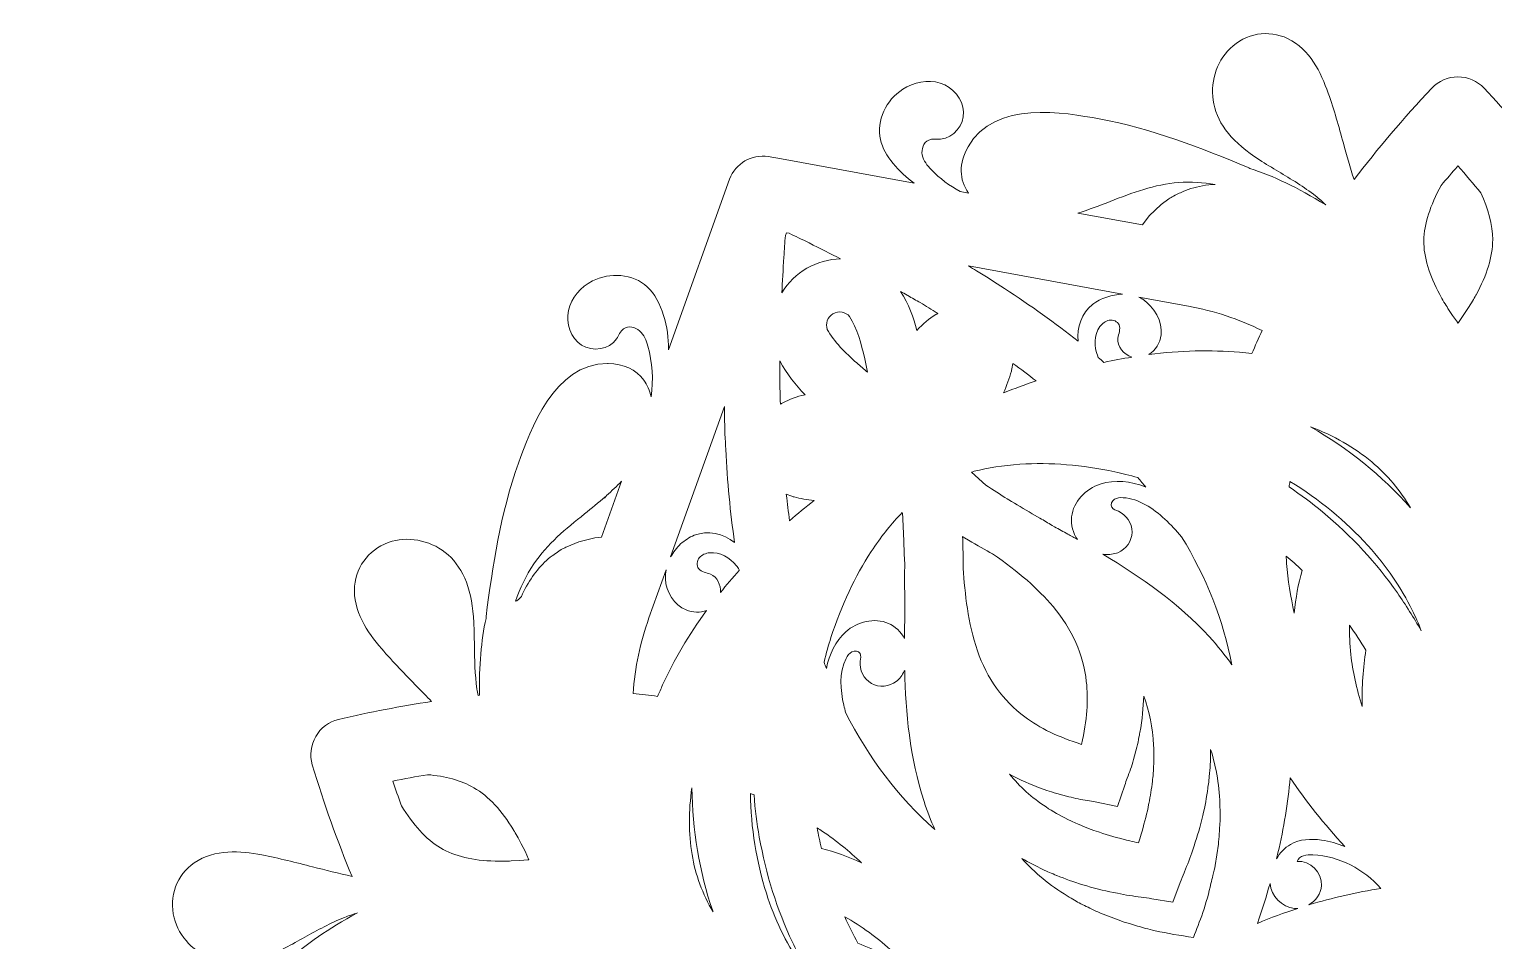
# Model space of a CAD drawing. Header units: millimetres. Extents: x -197 to 1097, y -667 to 136.
# Drawn here: x 610.6 to 808.8, y 12.4 to 135.7 of the extents above; entities that cross this region are included whole.
import ezdxf

# ---------------------------------------------------------------- set-up
doc = ezdxf.new("R2010")
doc.units = ezdxf.units.MM
doc.header["$MEASUREMENT"] = 0
doc.layers.add('Layer 4', color=7, linetype='Continuous')

msp = doc.modelspace()

# ---------------------------------------------------------------- linework, layer by layer
at = {"layer": 'Layer 4', "lineweight": 0}
for points, knots in [([(995.85, -46.25), (995.85, -46.25), (980.12, -27.73), (980.12, -27.73), (982.43, -29.11), (986.17, -30.16), (988.72, -29.37), (991.25, -28.59), (993, -26), (993.12, -23.36), (993.21, -21.59), (992.6, -19.74), (991.29, -18.55), (989.98, -17.35), (987.93, -16.94), (986.35, -17.75), (984.78, -18.57), (983.94, -20.68), (984.72, -22.27), (984.96, -22.76), (985.34, -23.21), (985.4, -23.75), (985.49, -24.54), (984.85, -25.27), (984.09, -25.51), (983.34, -25.76), (982.52, -25.63), (981.75, -25.44), (980.04, -25.02), (978.42, -24.29), (976.93, -23.35), (978.96, -23.37), (980.74, -22.3), (981.96, -20.24), (985.67, -13.98), (979.37, -6.57), (976.35, -3.01), (971.65, 2.53), (965.98, 7.02), (960.58, 11.16), (960.51, 11.21), (960.43, 11.26), (960.35, 11.3), (958.66, 12.84), (951.97, 17.33), (952, 17.4), (952.24, 17.31), (952.46, 17.23), (952.67, 17.15), (954.53, 16.4), (956.32, 15.41), (958.04, 14.45), (958.91, 13.97), (959.8, 13.47), (960.69, 13.01), (964.46, 11.06), (967.62, 10.55), (970.35, 11.44), (972.97, 12.3), (975.08, 14.51), (975.73, 17.09), (976.47, 19.97), (975.39, 22.89), (973, 24.52), (970.2, 26.43), (966.8, 26.13), (963.85, 25.58), (961.53, 25.15), (959.22, 24.55), (956.98, 23.98), (956.17, 23.77), (955.35, 23.56), (954.52, 23.36), (956.13, 27.41), (957.63, 31.71), (958.97, 36.15), (959.35, 37.42), (959.18, 38.81), (958.51, 39.97), (957.84, 41.14), (956.71, 41.98), (955.43, 42.28), (950.12, 43.53), (944.88, 44.49), (939.83, 45.15), (940.86, 46.26), (941.93, 47.36), (942.98, 48.43), (944.59, 50.07), (946.26, 51.78), (947.79, 53.57), (949.74, 55.85), (951.71, 58.65), (951.45, 62.03), (951.23, 64.92), (949.24, 67.3), (946.38, 68.11), (943.82, 68.83), (940.85, 68.11), (938.8, 66.27), (936.66, 64.35), (935.52, 61.36), (935.33, 57.12), (935.28, 56.12), (935.26, 55.1), (935.25, 54.11), (935.22, 52.13), (935.18, 50.09), (934.9, 48.11), (934.81, 47.5), (934.69, 46.9), (934.53, 46.28), (934.62, 49.42), (934.56, 53.61), (933.68, 57.68), (933.68, 57.77), (933.67, 57.86), (933.66, 57.95), (932.79, 64.69), (931.73, 71.85), (929.28, 78.69), (927.72, 83.07), (924.47, 92.16), (917.26, 92.16), (917.22, 92.16), (917.19, 92.16), (917.16, 92.16), (914.69, 92.13), (912.85, 91.08), (911.87, 89.21), (911.87, 89.21), (911.39, 90.54), (911.39, 90.54), (911.36, 92.17), (911.55, 93.8), (912.01, 95.36), (912.22, 96.12), (912.52, 96.9), (913.11, 97.43), (913.7, 97.95), (914.66, 98.15), (915.29, 97.68), (915.73, 97.36), (915.93, 96.8), (916.24, 96.35), (917.22, 94.87), (919.47, 94.55), (920.97, 95.51), (922.46, 96.46), (923.12, 98.45), (922.74, 100.18), (922.37, 101.91), (921.07, 103.36), (919.49, 104.17), (917.14, 105.38), (914.03, 105.16), (912.09, 103.37), (910.45, 101.85), (909.51, 98.97), (909.27, 96.49), (909.27, 96.49), (903.13, 113.69), (903.13, 113.69), (903.13, 113.69), (902.51, 115.43), (902.51, 115.43), (901.68, 117.54), (899.51, 118.78), (897.22, 118.44), (897.22, 118.44), (873.25, 114.07), (873.25, 114.07), (875.61, 115.36), (878.45, 118.11), (879.05, 120.74), (879.63, 123.32), (878.27, 126.12), (876.04, 127.55), (874.55, 128.51), (872.65, 128.91), (870.96, 128.38), (869.27, 127.84), (867.88, 126.27), (867.8, 124.5), (867.72, 122.73), (869.12, 120.94), (870.89, 120.82), (871.44, 120.79), (872.02, 120.89), (872.52, 120.67), (873.25, 120.36), (873.55, 119.43), (873.39, 118.66), (873.23, 117.88), (872.7, 117.24), (872.15, 116.67), (870.71, 115.17), (868.98, 114), (867.09, 113.12), (867.55, 113.7), (867.9, 114.34), (868.1, 115.01), (868.54, 116.49), (868.3, 118.07), (867.38, 119.69), (863.81, 126.04), (854.25, 124.3), (849.65, 123.46), (842.51, 122.15), (835.78, 119.49), (829.5, 116.88), (829.42, 116.84), (829.34, 116.8), (829.27, 116.76), (826.4, 115.84), (823.47, 114.47), (820.09, 112.48), (820.04, 112.55), (819.99, 112.62), (819.94, 112.69), (820.09, 112.81), (820.22, 112.92), (820.36, 113.03), (821.93, 114.27), (823.69, 115.32), (825.38, 116.33), (826.23, 116.84), (827.1, 117.36), (827.95, 117.91), (831.52, 120.2), (833.55, 122.67), (834.14, 125.49), (834.7, 128.18), (833.84, 131.12), (831.94, 132.97), (829.81, 135.05), (826.75, 135.58), (824.14, 134.32), (821.08, 132.86), (819.64, 129.76), (818.64, 126.92), (817.86, 124.7), (817.21, 122.4), (816.59, 120.18), (816.39, 119.44), (816.18, 118.68), (815.96, 117.92), (813.36, 121.19), (810.5, 124.47), (807.46, 127.71), (806.56, 128.67), (805.27, 129.23), (803.92, 129.23), (802.58, 129.23), (801.29, 128.67), (800.39, 127.71), (796.54, 123.61), (793.01, 119.45), (789.87, 115.33), (789.34, 116.97), (788.88, 118.64), (788.42, 120.27), (787.8, 122.49), (787.16, 124.79), (786.38, 127.01), (785.37, 129.85), (783.94, 132.95), (780.88, 134.41), (778.27, 135.67), (775.21, 135.14), (773.08, 133.06), (771.18, 131.21), (770.31, 128.27), (770.88, 125.57), (771.47, 122.76), (773.49, 120.28), (777.07, 118), (777.92, 117.45), (778.79, 116.93), (779.64, 116.42), (781.33, 115.4), (783.09, 114.35), (784.66, 113.12), (785.13, 112.75), (785.59, 112.34), (786.05, 111.9), (782.17, 114.28), (778.94, 115.83), (775.75, 116.85), (775.68, 116.89), (775.6, 116.93), (775.52, 116.97), (769.24, 119.58), (762.51, 122.24), (755.37, 123.55), (750.77, 124.39), (741.21, 126.13), (737.64, 119.78), (736.36, 117.52), (736.4, 115.32), (737.69, 113.5), (737.69, 113.5), (736.57, 113.71), (736.57, 113.71), (735.13, 114.5), (733.81, 115.48), (732.66, 116.67), (732.11, 117.24), (731.59, 117.88), (731.43, 118.66), (731.27, 119.43), (731.57, 120.36), (732.3, 120.67), (732.8, 120.89), (733.38, 120.79), (733.92, 120.82), (735.69, 120.94), (737.1, 122.73), (737.02, 124.5), (736.94, 126.27), (735.55, 127.84), (733.86, 128.38), (732.17, 128.91), (730.27, 128.51), (728.78, 127.55), (726.55, 126.12), (725.19, 123.32), (725.77, 120.74), (726.27, 118.55), (728.31, 116.29), (730.34, 114.84), (730.34, 114.84), (712.39, 118.12), (712.39, 118.12), (712.39, 118.12), (710.58, 118.45), (710.58, 118.45), (708.33, 118.79), (706.17, 117.53), (705.33, 115.38), (705.33, 115.38), (697.08, 92.29), (697.08, 92.29), (697.08, 92.35), (697.09, 92.4), (697.09, 92.45), (697.15, 95.15), (696.19, 98.98), (694.21, 100.81), (692.27, 102.61), (689.15, 102.83), (686.8, 101.62), (685.23, 100.8), (683.93, 99.36), (683.55, 97.62), (683.17, 95.89), (683.84, 93.91), (685.33, 92.95), (686.82, 91.99), (689.07, 92.32), (690.06, 93.79), (690.36, 94.25), (690.56, 94.8), (691, 95.13), (691.64, 95.6), (692.59, 95.4), (693.18, 94.87), (693.77, 94.34), (694.07, 93.57), (694.29, 92.81), (694.93, 90.59), (695.04, 88.25), (694.75, 85.95), (694.55, 86.79), (694.22, 87.55), (693.76, 88.19), (692.71, 89.64), (691.03, 90.42), (688.9, 90.44), (688.87, 90.44), (688.84, 90.44), (688.81, 90.44), (681.59, 90.44), (678.34, 81.35), (676.78, 76.97), (674.34, 70.13), (673.28, 62.97), (672.4, 56.22), (672.39, 56.13), (672.39, 56.05), (672.39, 55.96), (671.73, 52.93), (671.45, 49.61), (671.51, 45.56), (671.51, 45.56), (671.31, 45.54), (671.31, 45.54), (671.25, 45.84), (671.2, 46.12), (671.16, 46.39), (670.88, 48.36), (670.85, 50.41), (670.82, 52.39), (670.8, 53.37), (670.78, 54.39), (670.74, 55.4), (670.54, 59.64), (669.41, 62.63), (667.27, 64.55), (665.22, 66.38), (662.24, 67.11), (659.68, 66.39), (656.82, 65.58), (654.83, 63.19), (654.61, 60.31), (654.35, 56.92), (656.32, 54.13), (658.27, 51.84), (659.81, 50.05), (661.47, 48.35), (663.08, 46.71), (663.72, 46.06), (664.37, 45.39), (665.02, 44.72), (660.89, 44.09), (656.65, 43.28), (652.42, 42.28), (651.13, 41.98), (650.01, 41.14), (649.34, 39.98), (648.67, 38.81), (648.5, 37.42), (648.88, 36.15), (650.48, 30.85), (652.29, 25.78), (654.26, 21.06), (652.47, 21.44), (650.67, 21.9), (648.92, 22.35), (646.69, 22.92), (644.38, 23.51), (642.06, 23.95), (639.11, 24.5), (635.71, 24.8), (632.91, 22.89), (630.52, 21.25), (629.44, 18.33), (630.18, 15.45), (630.83, 12.88), (632.94, 10.66), (635.56, 9.81), (638.29, 8.91), (641.45, 9.43), (645.22, 11.37), (646.11, 11.84), (647, 12.33), (647.86, 12.81), (649.59, 13.77), (651.38, 14.77), (653.24, 15.51), (653.8, 15.74), (654.38, 15.93), (654.99, 16.1), (650.99, 13.93), (648.03, 11.91), (645.56, 9.66), (645.48, 9.62), (645.41, 9.57), (645.34, 9.52), (639.93, 5.39), (634.26, 0.89), (629.56, -4.64), (626.54, -8.2), (620.24, -15.61), (623.96, -21.88), (624.92, -23.51), (626.19, -24.51), (627.72, -24.86), (628.49, -25.03), (629.32, -25.03), (630.18, -24.85), (630.18, -24.85), (629.19, -26.01), (629.19, -26.01), (627.75, -26.9), (626.19, -27.59), (624.54, -28), (623.78, -28.19), (622.95, -28.31), (622.2, -28.07), (621.45, -27.82), (620.8, -27.09), (620.89, -26.31), (620.95, -25.76), (621.33, -25.32), (621.57, -24.83), (622.36, -23.23), (621.52, -21.12), (619.94, -20.31), (618.36, -19.49), (616.31, -19.91), (615, -21.1), (613.69, -22.3), (613.09, -24.15), (613.17, -25.92), (613.3, -28.56), (615.04, -31.15), (617.57, -31.93), (619.74, -32.6), (622.78, -31.93), (625.06, -30.87), (625.06, -30.87), (613.19, -44.85), (613.19, -44.85), (613.19, -44.85), (612, -46.25), (612, -46.25), (610.58, -48.03), (610.59, -50.53), (612.03, -52.33), (612.03, -52.33), (627.91, -71.03), (627.91, -71.03), (627.85, -70.99), (627.79, -70.95), (627.72, -70.91), (625.42, -69.51), (621.62, -68.43), (619.05, -69.23), (616.52, -70.01), (614.77, -72.6), (614.65, -75.24), (614.56, -77.01), (615.17, -78.86), (616.48, -80.05), (617.79, -81.25), (619.84, -81.66), (621.41, -80.85), (622.99, -80.03), (623.83, -77.92), (623.05, -76.33), (622.81, -75.84), (622.43, -75.39), (622.37, -74.85), (622.28, -74.06), (622.92, -73.33), (623.68, -73.09), (624.43, -72.84), (625.25, -72.97), (626.02, -73.16), (628.13, -73.68), (630.1, -74.67), (631.86, -75.95), (631.26, -75.76), (630.65, -75.65), (630.04, -75.65), (628.59, -75.62), (626.54, -76.15), (625, -78.75), (621.29, -85.02), (627.58, -92.43), (630.61, -95.99), (635.31, -101.53), (640.98, -106.02), (646.38, -110.15), (646.45, -110.21), (646.52, -110.25), (646.6, -110.3), (648.98, -112.45), (651.86, -114.44), (655.6, -116.5), (655.59, -116.53), (655.57, -116.56), (655.56, -116.59), (655.12, -116.46), (654.69, -116.31), (654.28, -116.14), (652.43, -115.4), (650.64, -114.41), (648.91, -113.45), (648.05, -112.97), (647.16, -112.47), (646.26, -112.01), (642.5, -110.06), (639.34, -109.55), (636.61, -110.44), (633.99, -111.3), (631.88, -113.51), (631.22, -116.09), (630.49, -118.97), (631.56, -121.88), (633.95, -123.52), (636.75, -125.43), (640.15, -125.13), (643.11, -124.58), (645.43, -124.15), (647.74, -123.55), (649.97, -122.98), (651.04, -122.71), (652.13, -122.42), (653.22, -122.16), (651.65, -126.14), (650.2, -130.35), (648.88, -134.7), (648.5, -135.97), (648.67, -137.36), (649.34, -138.52), (650.01, -139.69), (651.13, -140.53), (652.42, -140.83), (657.58, -142.04), (662.67, -142.98), (667.59, -143.64), (666.42, -144.93), (665.18, -146.2), (663.98, -147.43), (662.37, -149.07), (660.7, -150.77), (659.17, -152.56), (657.21, -154.85), (655.25, -157.64), (655.51, -161.03), (655.73, -163.91), (657.72, -166.3), (660.58, -167.11), (663.13, -167.83), (666.11, -167.1), (668.16, -165.27), (670.3, -163.35), (671.43, -160.36), (671.63, -156.12), (671.68, -155.11), (671.69, -154.09), (671.71, -153.11), (671.74, -151.13), (671.77, -149.08), (672.06, -147.11), (672.14, -146.51), (672.26, -145.91), (672.42, -145.29), (672.3, -149.84), (672.57, -153.41), (673.28, -156.68), (673.28, -156.77), (673.28, -156.86), (673.29, -156.94), (674.17, -163.69), (675.23, -170.85), (677.67, -177.69), (679.24, -182.07), (682.48, -191.16), (689.7, -191.16), (689.73, -191.16), (689.76, -191.16), (689.8, -191.16), (691.81, -191.14), (693.43, -190.43), (694.48, -189.13), (695.01, -188.47), (695.4, -187.67), (695.62, -186.77), (695.62, -186.77), (696.37, -188.84), (696.37, -188.84), (696.42, -190.57), (696.24, -192.3), (695.76, -193.96), (695.55, -194.72), (695.25, -195.5), (694.66, -196.03), (694.07, -196.55), (693.11, -196.75), (692.48, -196.28), (692.04, -195.96), (691.84, -195.4), (691.53, -194.95), (690.55, -193.47), (688.3, -193.15), (686.8, -194.11), (685.31, -195.06), (684.65, -197.04), (685.02, -198.78), (685.4, -200.51), (686.7, -201.96), (688.28, -202.77), (690.63, -203.98), (693.74, -203.76), (695.68, -201.97), (697.37, -200.41), (698.31, -197.4), (698.52, -194.87), (698.52, -194.87), (704.72, -212.24), (704.72, -212.24), (704.72, -212.24), (705.34, -213.98), (705.34, -213.98), (706.18, -216.1), (708.34, -217.34), (710.63, -216.99), (710.63, -216.99), (734.63, -212.61), (734.63, -212.61), (734.59, -212.63), (734.56, -212.65), (734.52, -212.66), (732.16, -213.96), (729.32, -216.71), (728.72, -219.34), (728.14, -221.92), (729.5, -224.72), (731.73, -226.15), (733.22, -227.11), (735.12, -227.51), (736.81, -226.97), (738.5, -226.44), (739.89, -224.87), (739.97, -223.1), (740.05, -221.33), (738.65, -219.54), (736.88, -219.42), (736.33, -219.39), (735.75, -219.49), (735.25, -219.27), (734.52, -218.96), (734.22, -218.03), (734.38, -217.26), (734.54, -216.48), (735.07, -215.84), (735.61, -215.27), (736.84, -213.99), (738.28, -212.95), (739.85, -212.13), (739.46, -212.63), (739.15, -213.17), (738.95, -213.74), (738.39, -215.3), (738.6, -216.96), (739.58, -218.69), (743.15, -225.04), (752.71, -223.29), (757.31, -222.46), (764.45, -221.15), (771.18, -218.49), (777.46, -215.88), (777.54, -215.84), (777.62, -215.8), (777.69, -215.76), (780.79, -214.76), (783.99, -213.23), (787.71, -210.97), (787.73, -210.99), (787.74, -211.01), (787.75, -211.03), (787.37, -211.39), (786.99, -211.72), (786.6, -212.03), (785.03, -213.26), (783.27, -214.31), (781.57, -215.33), (780.73, -215.84), (779.85, -216.36), (779, -216.9), (775.43, -219.19), (773.41, -221.67), (772.82, -224.48), (772.25, -227.18), (773.11, -230.12), (775.02, -231.97), (777.15, -234.04), (780.21, -234.57), (782.82, -233.32), (785.87, -231.85), (787.31, -228.76), (788.31, -225.92), (789.1, -223.7), (789.74, -221.4), (790.36, -219.18), (790.67, -218.06), (791, -216.91), (791.33, -215.77), (794.09, -219.27), (797.13, -222.79), (800.38, -226.26), (801.29, -227.22), (802.58, -227.77), (803.92, -227.77), (805.27, -227.77), (806.56, -227.22), (807.46, -226.26), (811.01, -222.48), (814.29, -218.64), (817.25, -214.83), (817.71, -216.31), (818.13, -217.81), (818.53, -219.27), (819.15, -221.49), (819.8, -223.79), (820.58, -226.01), (821.58, -228.84), (823.02, -231.94), (826.08, -233.41), (827.02, -233.86), (828.02, -234.08), (829.01, -234.08), (830.77, -234.08), (832.52, -233.39), (833.88, -232.06), (835.78, -230.21), (836.64, -227.27), (836.08, -224.57), (835.49, -221.76), (833.46, -219.28), (829.89, -216.99), (829.04, -216.45), (828.17, -215.93), (827.32, -215.42), (825.62, -214.4), (823.87, -213.35), (822.3, -212.12), (821.81, -211.74), (821.35, -211.33), (820.89, -210.88), (823.57, -212.53), (827.24, -214.57), (831.2, -215.84), (831.28, -215.89), (831.36, -215.93), (831.44, -215.96), (837.72, -218.58), (844.44, -221.24), (851.59, -222.54), (856.18, -223.38), (865.75, -225.13), (869.32, -218.78), (870.27, -217.09), (870.49, -215.46), (869.98, -213.93), (869.73, -213.16), (869.28, -212.43), (868.67, -211.78), (868.67, -211.78), (871.01, -212.21), (871.01, -212.21), (872.52, -213.02), (873.91, -214.03), (875.11, -215.27), (875.65, -215.84), (876.18, -216.48), (876.34, -217.26), (876.5, -218.03), (876.2, -218.96), (875.47, -219.27), (874.97, -219.49), (874.39, -219.39), (873.85, -219.42), (872.07, -219.54), (870.67, -221.33), (870.75, -223.1), (870.83, -224.87), (872.22, -226.44), (873.91, -226.97), (875.6, -227.51), (877.5, -227.11), (878.99, -226.15), (881.22, -224.72), (882.58, -221.92), (882, -219.34), (881.49, -217.11), (879.37, -214.8), (877.3, -213.35), (877.3, -213.35), (895.46, -216.67), (895.46, -216.67), (895.46, -216.67), (897.27, -217), (897.27, -217), (899.52, -217.33), (901.68, -216.08), (902.52, -213.93), (902.52, -213.93), (910.68, -191.08), (910.68, -191.08), (910.63, -193.78), (911.59, -197.59), (913.56, -199.41), (915.5, -201.21), (918.61, -201.43), (920.97, -200.22), (922.54, -199.4), (923.84, -197.96), (924.22, -196.22), (924.6, -194.49), (923.93, -192.51), (922.44, -191.55), (920.95, -190.59), (918.7, -190.92), (917.71, -192.39), (917.41, -192.85), (917.21, -193.4), (916.77, -193.73), (916.13, -194.2), (915.18, -194), (914.59, -193.47), (914, -192.94), (913.7, -192.17), (913.48, -191.41), (913.04, -189.87), (912.85, -188.28), (912.87, -186.68), (913.87, -188.42), (915.66, -189.41), (918.05, -189.44), (918.08, -189.44), (918.12, -189.44), (918.15, -189.44), (925.36, -189.44), (928.61, -180.34), (930.18, -175.96), (932.62, -169.12), (933.68, -161.97), (934.55, -155.22), (934.57, -155.13), (934.57, -155.05), (934.57, -154.96), (935.24, -151.85), (935.52, -148.41), (935.44, -144.2), (935.48, -144.19), (935.53, -144.19), (935.57, -144.18), (935.66, -144.6), (935.74, -144.99), (935.79, -145.38), (936.08, -147.36), (936.11, -149.4), (936.14, -151.38), (936.16, -152.37), (936.17, -153.39), (936.22, -154.4), (936.42, -158.63), (937.55, -161.63), (939.69, -163.54), (941.74, -165.38), (944.72, -166.1), (947.27, -165.38), (950.13, -164.58), (952.12, -162.19), (952.34, -159.3), (952.6, -155.92), (950.64, -153.13), (948.68, -150.84), (947.15, -149.05), (945.48, -147.35), (943.87, -145.7), (943.15, -144.96), (942.41, -144.21), (941.68, -143.44), (946.14, -142.8), (950.76, -141.93), (955.43, -140.83), (956.72, -140.53), (957.84, -139.69), (958.51, -138.52), (959.18, -137.36), (959.35, -135.97), (958.97, -134.7), (957.45, -129.67), (955.74, -124.84), (953.88, -120.32), (955.28, -120.64), (956.67, -121), (958.03, -121.35), (960.27, -121.92), (962.57, -122.51), (964.89, -122.94), (967.85, -123.49), (971.25, -123.8), (974.05, -121.88), (976.44, -120.25), (977.51, -117.33), (976.78, -114.45), (976.13, -111.88), (974.01, -109.66), (971.39, -108.8), (968.67, -107.91), (965.51, -108.42), (961.74, -110.37), (960.84, -110.84), (959.95, -111.33), (959.09, -111.81), (957.36, -112.77), (955.57, -113.77), (953.72, -114.51), (953.16, -114.73), (952.57, -114.93), (951.95, -115.1), (955.92, -112.95), (958.95, -110.89), (961.4, -108.66), (961.48, -108.62), (961.55, -108.57), (961.62, -108.52), (967.02, -104.39), (972.69, -99.89), (977.39, -94.36), (980.42, -90.8), (986.71, -83.39), (983, -77.12), (981.66, -74.86), (979.66, -73.8), (977.37, -74.05), (977.37, -74.05), (978.66, -72.54), (978.66, -72.54), (980.08, -71.67), (981.61, -71), (983.23, -70.6), (983.99, -70.41), (984.82, -70.29), (985.57, -70.53), (986.32, -70.78), (986.97, -71.51), (986.88, -72.29), (986.82, -72.84), (986.44, -73.28), (986.2, -73.77), (985.41, -75.37), (986.25, -77.48), (987.83, -78.29), (989.41, -79.11), (991.46, -78.69), (992.77, -77.5), (994.08, -76.3), (994.68, -74.45), (994.6, -72.68), (994.47, -70.04), (992.72, -67.45), (990.2, -66.67), (988.05, -66.01), (985.04, -66.65), (982.77, -67.7), (982.77, -67.7), (994.66, -53.7), (994.66, -53.7), (994.66, -53.7), (995.85, -52.3), (995.85, -52.3), (997.27, -50.52), (997.27, -48.03), (995.85, -46.25)], [0, 0, 0, 0, 1, 1, 1, 2, 2, 2, 3, 3, 3, 4, 4, 4, 5, 5, 5, 6, 6, 6, 7, 7, 7, 8, 8, 8, 9, 9, 9, 10, 10, 10, 11, 11, 11, 12, 12, 12, 13, 13, 13, 14, 14, 14, 15, 15, 15, 16, 16, 16, 17, 17, 17, 18, 18, 18, 19, 19, 19, 20, 20, 20, 21, 21, 21, 22, 22, 22, 23, 23, 23, 24, 24, 24, 25, 25, 25, 26, 26, 26, 27, 27, 27, 28, 28, 28, 29, 29, 29, 30, 30, 30, 31, 31, 31, 32, 32, 32, 33, 33, 33, 34, 34, 34, 35, 35, 35, 36, 36, 36, 37, 37, 37, 38, 38, 38, 39, 39, 39, 40, 40, 40, 41, 41, 41, 42, 42, 42, 43, 43, 43, 44, 44, 44, 45, 45, 45, 46, 46, 46, 47, 47, 47, 48, 48, 48, 49, 49, 49, 50, 50, 50, 51, 51, 51, 52, 52, 52, 53, 53, 53, 54, 54, 54, 55, 55, 55, 56, 56, 56, 57, 57, 57, 58, 58, 58, 59, 59, 59, 60, 60, 60, 61, 61, 61, 62, 62, 62, 63, 63, 63, 64, 64, 64, 65, 65, 65, 66, 66, 66, 67, 67, 67, 68, 68, 68, 69, 69, 69, 70, 70, 70, 71, 71, 71, 72, 72, 72, 73, 73, 73, 74, 74, 74, 75, 75, 75, 76, 76, 76, 77, 77, 77, 78, 78, 78, 79, 79, 79, 80, 80, 80, 81, 81, 81, 82, 82, 82, 83, 83, 83, 84, 84, 84, 85, 85, 85, 86, 86, 86, 87, 87, 87, 88, 88, 88, 89, 89, 89, 90, 90, 90, 91, 91, 91, 92, 92, 92, 93, 93, 93, 94, 94, 94, 95, 95, 95, 96, 96, 96, 97, 97, 97, 98, 98, 98, 99, 99, 99, 100, 100, 100, 101, 101, 101, 102, 102, 102, 103, 103, 103, 104, 104, 104, 105, 105, 105, 106, 106, 106, 107, 107, 107, 108, 108, 108, 109, 109, 109, 110, 110, 110, 111, 111, 111, 112, 112, 112, 113, 113, 113, 114, 114, 114, 115, 115, 115, 116, 116, 116, 117, 117, 117, 118, 118, 118, 119, 119, 119, 120, 120, 120, 121, 121, 121, 122, 122, 122, 123, 123, 123, 124, 124, 124, 125, 125, 125, 126, 126, 126, 127, 127, 127, 128, 128, 128, 129, 129, 129, 130, 130, 130, 131, 131, 131, 132, 132, 132, 133, 133, 133, 134, 134, 134, 135, 135, 135, 136, 136, 136, 137, 137, 137, 138, 138, 138, 139, 139, 139, 140, 140, 140, 141, 141, 141, 142, 142, 142, 143, 143, 143, 144, 144, 144, 145, 145, 145, 146, 146, 146, 147, 147, 147, 148, 148, 148, 149, 149, 149, 150, 150, 150, 151, 151, 151, 152, 152, 152, 153, 153, 153, 154, 154, 154, 155, 155, 155, 156, 156, 156, 157, 157, 157, 158, 158, 158, 159, 159, 159, 160, 160, 160, 161, 161, 161, 162, 162, 162, 163, 163, 163, 164, 164, 164, 165, 165, 165, 166, 166, 166, 167, 167, 167, 168, 168, 168, 169, 169, 169, 170, 170, 170, 171, 171, 171, 172, 172, 172, 173, 173, 173, 174, 174, 174, 175, 175, 175, 176, 176, 176, 177, 177, 177, 178, 178, 178, 179, 179, 179, 180, 180, 180, 181, 181, 181, 182, 182, 182, 183, 183, 183, 184, 184, 184, 185, 185, 185, 186, 186, 186, 187, 187, 187, 188, 188, 188, 189, 189, 189, 190, 190, 190, 191, 191, 191, 192, 192, 192, 193, 193, 193, 194, 194, 194, 195, 195, 195, 196, 196, 196, 197, 197, 197, 198, 198, 198, 199, 199, 199, 200, 200, 200, 201, 201, 201, 202, 202, 202, 203, 203, 203, 204, 204, 204, 205, 205, 205, 206, 206, 206, 207, 207, 207, 208, 208, 208, 209, 209, 209, 210, 210, 210, 211, 211, 211, 212, 212, 212, 213, 213, 213, 214, 214, 214, 215, 215, 215, 216, 216, 216, 217, 217, 217, 218, 218, 218, 219, 219, 219, 220, 220, 220, 221, 221, 221, 222, 222, 222, 223, 223, 223, 224, 224, 224, 225, 225, 225, 226, 226, 226, 227, 227, 227, 228, 228, 228, 229, 229, 229, 230, 230, 230, 231, 231, 231, 232, 232, 232, 233, 233, 233, 234, 234, 234, 235, 235, 235, 236, 236, 236, 237, 237, 237, 238, 238, 238, 239, 239, 239, 240, 240, 240, 241, 241, 241, 242, 242, 242, 243, 243, 243, 244, 244, 244, 245, 245, 245, 246, 246, 246, 247, 247, 247, 248, 248, 248, 249, 249, 249, 250, 250, 250, 251, 251, 251, 252, 252, 252, 253, 253, 253, 254, 254, 254, 255, 255, 255, 256, 256, 256, 257, 257, 257, 258, 258, 258, 259, 259, 259, 260, 260, 260, 261, 261, 261, 262, 262, 262, 263, 263, 263, 264, 264, 264, 265, 265, 265, 266, 266, 266, 267, 267, 267, 268, 268, 268, 269, 269, 269, 270, 270, 270, 271, 271, 271, 272, 272, 272, 273, 273, 273, 274, 274, 274, 275, 275, 275, 276, 276, 276, 277, 277, 277, 278, 278, 278, 279, 279, 279, 280, 280, 280, 281, 281, 281, 282, 282, 282, 283, 283, 283, 284, 284, 284, 285, 285, 285, 286, 286, 286, 287, 287, 287, 288, 288, 288, 289, 289, 289, 290, 290, 290, 291, 291, 291, 292, 292, 292, 293, 293, 293, 294, 294, 294, 295, 295, 295, 296, 296, 296, 297, 297, 297, 298, 298, 298, 299, 299, 299, 300, 300, 300, 301, 301, 301, 302, 302, 302, 303, 303, 303, 304, 304, 304, 305, 305, 305, 306, 306, 306, 307, 307, 307, 308, 308, 308, 309, 309, 309, 310, 310, 310, 311, 311, 311, 312, 312, 312, 313, 313, 313, 314, 314, 314, 315, 315, 315, 316, 316, 316, 317, 317, 317, 318, 318, 318, 319, 319, 319, 320, 320, 320, 321, 321, 321, 322, 322, 322, 323, 323, 323, 324, 324, 324, 325, 325, 325, 326, 326, 326, 327, 327, 327, 328, 328, 328, 329, 329, 329, 330, 330, 330, 331, 331, 331, 332, 332, 332, 333, 333, 333, 334, 334, 334, 335, 335, 335, 336, 336, 336, 337, 337, 337, 338, 338, 338, 339, 339, 339, 340, 340, 340, 341, 341, 341, 342, 342, 342, 343, 343, 343, 344, 344, 344, 345, 345, 345, 346, 346, 346, 347, 347, 347, 348, 348, 348, 349, 349, 349, 350, 350, 350, 350]), ([(801.65, 114.52), (801.65, 114.52), (801.66, 114.55), (801.66, 114.55), (802.39, 115.42), (803.15, 116.3), (803.92, 117.18), (804.98, 115.97), (806.02, 114.76), (807.02, 113.54), (808.07, 111.38), (808.63, 109.19), (808.63, 107.22), (808.61, 104.89), (807.85, 102.38), (806.38, 99.75), (806.38, 99.75), (806.35, 99.7), (806.35, 99.7), (806.08, 99.18), (805.74, 98.62), (805.25, 97.87), (805.25, 97.87), (804.65, 96.93), (804.65, 96.93), (804.65, 96.93), (803.98, 96), (803.98, 96), (803.96, 95.97), (803.94, 95.94), (803.92, 95.92), (803.89, 95.95), (803.87, 95.99), (803.85, 96.02), (803.85, 96.02), (803.19, 96.92), (803.19, 96.92), (803.19, 96.92), (802.58, 97.9), (802.58, 97.9), (802.24, 98.43), (801.84, 99.06), (801.47, 99.78), (800.03, 102.38), (799.3, 104.84), (799.3, 107.07), (799.38, 109.35), (800.17, 111.86), (801.65, 114.52)], [0, 0, 0, 0, 1, 1, 1, 2, 2, 2, 3, 3, 3, 4, 4, 4, 5, 5, 5, 6, 6, 6, 7, 7, 7, 8, 8, 8, 9, 9, 9, 10, 10, 10, 11, 11, 11, 12, 12, 12, 13, 13, 13, 14, 14, 14, 15, 15, 15, 16, 16, 16, 16]), ([(756.84, 112.37), (759.82, 113.52), (762.91, 114.71), (766.13, 114.93), (767.81, 115.04), (769.45, 114.94), (771.05, 114.67), (769.89, 114.62), (768.79, 114.43), (767.78, 114.11), (767.24, 113.96), (766.82, 113.77), (766.47, 113.6), (766.41, 113.57), (766.34, 113.54), (766.2, 113.48), (766.2, 113.48), (765.66, 113.23), (765.66, 113.23), (765.66, 113.23), (765.42, 113.1), (765.42, 113.1), (765.19, 112.97), (765, 112.83), (764.82, 112.71), (764.82, 112.71), (763.77, 111.96), (763.77, 111.96), (763.77, 111.96), (762.16, 110.43), (762.16, 110.43), (762.16, 110.43), (761.24, 109.2), (761.24, 109.2), (761.24, 109.2), (752.5, 110.8), (752.5, 110.8), (753.98, 111.26), (755.42, 111.82), (756.84, 112.37)], [0, 0, 0, 0, 1, 1, 1, 2, 2, 2, 3, 3, 3, 4, 4, 4, 5, 5, 5, 6, 6, 6, 7, 7, 7, 8, 8, 8, 9, 9, 9, 10, 10, 10, 11, 11, 11, 12, 12, 12, 13, 13, 13, 13]), ([(712.7, 104.84), (712.75, 105.83), (712.83, 106.85), (712.91, 107.76), (712.91, 107.76), (713.04, 108.13), (713.04, 108.13), (713.04, 108.13), (713.42, 108.06), (713.42, 108.06), (714.17, 107.71), (715.17, 107.24), (716.11, 106.76), (717.64, 105.99), (719.04, 105.29), (720.38, 104.6), (718.78, 104.56), (717.2, 104.13), (715.82, 103.34), (714.44, 102.54), (713.26, 101.39), (712.43, 100.01), (712.5, 101.52), (712.6, 103.1), (712.7, 104.84)], [0, 0, 0, 0, 1, 1, 1, 2, 2, 2, 3, 3, 3, 4, 4, 4, 5, 5, 5, 6, 6, 6, 7, 7, 7, 8, 8, 8, 8]), ([(758.52, 99.83), (757.82, 99.8), (757.11, 99.65), (756.4, 99.43), (755.7, 99.21), (755.03, 98.88), (754.45, 98.42), (753.01, 97.26), (752.35, 95.32), (752.53, 93.47), (749.44, 95.91), (746.11, 98.29), (742.57, 100.58), (741.17, 101.51), (739.99, 102.28), (738.75, 102.99), (738.4, 103.2), (738.04, 103.41), (737.67, 103.64), (737.67, 103.64), (758.52, 99.83), (758.52, 99.83)], [0, 0, 0, 0, 1, 1, 1, 2, 2, 2, 3, 3, 3, 4, 4, 4, 5, 5, 5, 6, 6, 6, 7, 7, 7, 7]), ([(729.39, 99.69), (729.39, 99.69), (729.47, 99.64), (729.47, 99.64), (730.04, 99.31), (730.61, 98.98), (731.15, 98.68), (731.93, 98.21), (732.71, 97.73), (733.46, 97.26), (733.48, 97.25), (733.5, 97.24), (733.52, 97.22), (733.43, 97.17), (733.35, 97.12), (733.26, 97.07), (732.35, 96.52), (731.51, 95.82), (730.71, 94.93), (730.25, 96.65), (729.6, 98.48), (728.48, 100.21), (728.78, 100.03), (729.09, 99.86), (729.39, 99.69)], [0, 0, 0, 0, 1, 1, 1, 2, 2, 2, 3, 3, 3, 4, 4, 4, 5, 5, 5, 6, 6, 6, 7, 7, 7, 8, 8, 8, 8]), ([(777.41, 94.92), (776.93, 93.87), (776.47, 92.82), (776.05, 91.78), (775.49, 91.85), (774.93, 91.91), (774.37, 91.96), (770.45, 92.31), (766.39, 92.21), (762.09, 91.65), (762.99, 92.22), (763.62, 93.25), (763.76, 94.32), (763.98, 96.08), (762.79, 98.17), (761.29, 99.13), (761.12, 99.24), (760.94, 99.34), (760.76, 99.42), (760.76, 99.42), (767.47, 98.2), (767.47, 98.2), (770.91, 97.57), (774.26, 96.47), (777.41, 94.92)], [0, 0, 0, 0, 1, 1, 1, 2, 2, 2, 3, 3, 3, 4, 4, 4, 5, 5, 5, 6, 6, 6, 7, 7, 7, 8, 8, 8, 8]), ([(721.6, 96.81), (722.61, 95.24), (723.17, 93.1), (723.65, 91.06), (723.78, 90.5), (723.91, 89.91), (724.04, 89.26), (723.53, 89.69), (723.03, 90.11), (722.56, 90.53), (721.08, 91.86), (719.43, 93.42), (718.58, 95.07), (718.46, 95.44), (718.46, 95.86), (718.58, 96.24), (718.7, 96.61), (719.01, 96.99), (719.33, 97.18), (719.73, 97.4), (720.18, 97.49), (720.57, 97.4), (720.97, 97.32), (721.34, 97.1), (721.6, 96.81)], [0, 0, 0, 0, 1, 1, 1, 2, 2, 2, 3, 3, 3, 4, 4, 4, 5, 5, 5, 6, 6, 6, 7, 7, 7, 8, 8, 8, 8]), ([(759.79, 91.31), (758.55, 91.11), (757.3, 90.87), (756.02, 90.6), (755.77, 90.82), (755.51, 91.04), (755.25, 91.26), (755.22, 91.31), (755.2, 91.36), (755.17, 91.42), (754.66, 92.72), (754.64, 94.3), (755.47, 95.44), (755.78, 95.86), (756.22, 96.22), (756.74, 96.31), (757.26, 96.39), (757.86, 96.15), (758.06, 95.66), (758.3, 95.11), (757.99, 94.49), (757.92, 93.89), (757.79, 92.73), (758.68, 91.67), (759.79, 91.31)], [0, 0, 0, 0, 1, 1, 1, 2, 2, 2, 3, 3, 3, 4, 4, 4, 5, 5, 5, 6, 6, 6, 7, 7, 7, 8, 8, 8, 8]), ([(712.17, 89.75), (712.17, 89.75), (712.17, 89.76), (712.17, 89.76), (712.17, 90.1), (712.17, 90.44), (712.17, 90.79), (713.08, 88.99), (714.29, 87.53), (715.57, 86.22), (714.43, 85.97), (713.44, 85.61), (712.57, 85.12), (712.46, 85.06), (712.34, 85), (712.23, 84.93), (712.23, 84.96), (712.23, 85), (712.23, 85.03), (712.2, 85.92), (712.17, 86.84), (712.16, 87.67), (712.16, 88.36), (712.17, 89.05), (712.17, 89.75)], [0, 0, 0, 0, 1, 1, 1, 2, 2, 2, 3, 3, 3, 4, 4, 4, 5, 5, 5, 6, 6, 6, 7, 7, 7, 8, 8, 8, 8]), ([(742.42, 86.47), (742.87, 87.47), (743.22, 88.44), (743.49, 89.42), (743.49, 89.42), (743.51, 89.51), (743.51, 89.51), (743.58, 89.79), (743.64, 90.11), (743.7, 90.46), (744.78, 89.67), (745.82, 88.89), (746.83, 88.09), (745.43, 87.62), (743.97, 87.08), (742.42, 86.47)], [0, 0, 0, 0, 1, 1, 1, 2, 2, 2, 3, 3, 3, 4, 4, 4, 5, 5, 5, 5]), ([(704.65, 84.63), (704.65, 84.63), (704.66, 84.12), (704.66, 84.12), (704.67, 83.85), (704.67, 83.59), (704.67, 83.33), (704.68, 81.66), (704.77, 80.05), (704.84, 78.84), (705.05, 74.47), (705.45, 70.26), (706.03, 66.24), (704.5, 67.44), (702.38, 67.91), (700.57, 67.21), (699.89, 66.94), (699.27, 66.52), (698.73, 66.03), (698.19, 65.53), (697.73, 64.93), (697.38, 64.28), (697.38, 64.28), (704.65, 84.63), (704.65, 84.63)], [0, 0, 0, 0, 1, 1, 1, 2, 2, 2, 3, 3, 3, 4, 4, 4, 5, 5, 5, 6, 6, 6, 7, 7, 7, 8, 8, 8, 8]), ([(792.26, 77.13), (794.37, 75.37), (796.13, 73.28), (797.49, 70.93), (793.66, 75.26), (789.01, 79.02), (783.97, 81.89), (787.11, 80.69), (789.89, 79.09), (792.26, 77.13)], [0, 0, 0, 0, 1, 1, 1, 2, 2, 2, 3, 3, 3, 3]), ([(752.45, 66.62), (752.01, 66.87), (751.58, 67.12), (751.14, 67.36), (750.54, 67.69), (749.94, 68.02), (749.34, 68.35), (749.34, 68.35), (749, 68.54), (749, 68.54), (748.46, 68.87), (747.92, 69.19), (747.36, 69.52), (747.36, 69.52), (746.32, 70.13), (746.32, 70.13), (745.23, 70.77), (744.13, 71.41), (743.14, 72), (743.14, 72), (742.94, 72.12), (742.94, 72.12), (742.04, 72.7), (741.02, 73.34), (740.04, 73.98), (740.04, 73.98), (738.09, 75.76), (738.09, 75.76), (738.21, 75.79), (738.34, 75.83), (738.47, 75.86), (740.3, 76.34), (742.33, 76.65), (744.65, 76.82), (748.77, 77.08), (753.09, 76.74), (757.51, 75.79), (758.48, 75.59), (759.48, 75.34), (760.62, 75.01), (760.99, 74.58), (761.34, 74.15), (761.69, 73.73), (761.66, 73.74), (761.63, 73.76), (761.6, 73.77), (759.66, 74.5), (757.48, 74.78), (755.52, 74.13), (753.55, 73.47), (751.87, 71.76), (751.64, 69.7), (751.52, 68.62), (751.83, 67.52), (752.45, 66.62)], [0, 0, 0, 0, 1, 1, 1, 2, 2, 2, 3, 3, 3, 4, 4, 4, 5, 5, 5, 6, 6, 6, 7, 7, 7, 8, 8, 8, 9, 9, 9, 10, 10, 10, 11, 11, 11, 12, 12, 12, 13, 13, 13, 14, 14, 14, 15, 15, 15, 16, 16, 16, 17, 17, 17, 18, 18, 18, 18]), ([(678.86, 63.33), (680.66, 66.02), (683.24, 68.1), (685.73, 70.1), (686.67, 70.86), (687.61, 71.63), (688.53, 72.43), (688.53, 72.43), (688.43, 72.22), (688.43, 72.22), (688.52, 72.34), (688.61, 72.46), (688.7, 72.58), (689.4, 73.2), (690.09, 73.84), (690.74, 74.53), (690.74, 74.53), (688.02, 66.94), (688.02, 66.94), (688.02, 66.94), (687.11, 66.85), (687.11, 66.85), (687.11, 66.85), (684.95, 66.33), (684.95, 66.33), (684.95, 66.33), (683.33, 65.64), (683.33, 65.64), (683.33, 65.64), (683.19, 65.58), (683.19, 65.58), (683, 65.49), (682.79, 65.39), (682.56, 65.26), (682.56, 65.26), (681.76, 64.71), (681.76, 64.71), (681.71, 64.68), (681.65, 64.64), (681.57, 64.58), (681.27, 64.37), (680.89, 64.11), (680.58, 63.8), (679.2, 62.53), (678.06, 60.9), (677.18, 58.91), (677.18, 58.91), (676.55, 58.23), (676.39, 58.28), (676.99, 60.02), (677.79, 61.73), (678.86, 63.33)], [0, 0, 0, 0, 1, 1, 1, 2, 2, 2, 3, 3, 3, 4, 4, 4, 5, 5, 5, 6, 6, 6, 7, 7, 7, 8, 8, 8, 9, 9, 9, 10, 10, 10, 11, 11, 11, 12, 12, 12, 13, 13, 13, 14, 14, 14, 15, 15, 15, 16, 16, 16, 17, 17, 17, 17]), ([(781.19, 74.48), (785.13, 72.1), (788.76, 69.12), (791.73, 65.83), (791.73, 65.83), (791.76, 65.79), (791.76, 65.79), (794.24, 63.04), (796.25, 60.11), (797.75, 57.06), (798.18, 56.2), (798.58, 55.29), (798.95, 54.29), (797.95, 56.07), (796.87, 57.79), (795.73, 59.41), (792.94, 63.41), (789.53, 67.1), (785.6, 70.38), (784.2, 71.54), (782.68, 72.66), (781.08, 73.74), (781.11, 73.98), (781.15, 74.23), (781.19, 74.48)], [0, 0, 0, 0, 1, 1, 1, 2, 2, 2, 3, 3, 3, 4, 4, 4, 5, 5, 5, 6, 6, 6, 7, 7, 7, 8, 8, 8, 8]), ([(716.78, 71.9), (715.64, 71), (714.54, 70.1), (713.48, 69.17), (713.31, 70.35), (713.16, 71.53), (713.03, 72.75), (713.37, 72.62), (713.69, 72.51), (713.98, 72.42), (713.98, 72.42), (714.09, 72.39), (714.09, 72.39), (714.94, 72.17), (715.83, 72.01), (716.78, 71.9)], [0, 0, 0, 0, 1, 1, 1, 2, 2, 2, 3, 3, 3, 4, 4, 4, 5, 5, 5, 5]), ([(770.27, 53.49), (766.05, 58.08), (761.09, 61.52), (755.85, 64.65), (755.95, 64.63), (756.06, 64.62), (756.17, 64.62), (756.76, 64.58), (757.36, 64.64), (757.91, 64.85), (759.02, 65.3), (759.81, 66.44), (759.82, 67.64), (759.83, 68.83), (759.06, 69.99), (757.97, 70.46), (757.64, 70.59), (757.27, 70.69), (757.1, 70.99), (756.89, 71.35), (757.09, 71.84), (757.43, 72.07), (757.78, 72.29), (758.22, 72.32), (758.63, 72.29), (760.78, 72.16), (762.68, 70.85), (764.26, 69.38), (765.06, 68.64), (765.81, 67.85), (766.51, 67.01), (769.86, 61.57), (772.18, 55.69), (773.34, 49.67), (772.42, 50.97), (771.4, 52.25), (770.27, 53.49)], [0, 0, 0, 0, 1, 1, 1, 2, 2, 2, 3, 3, 3, 4, 4, 4, 5, 5, 5, 6, 6, 6, 7, 7, 7, 8, 8, 8, 9, 9, 9, 10, 10, 10, 11, 11, 11, 12, 12, 12, 12]), ([(728.38, 69.93), (728.5, 70.06), (728.61, 70.18), (728.73, 70.29), (728.74, 70.23), (728.74, 70.17), (728.75, 70.11), (728.84, 68.83), (728.89, 67.48), (728.94, 66.17), (728.94, 66.17), (728.94, 66.06), (728.94, 66.06), (728.97, 65.21), (729, 64.36), (729.05, 63.48), (729.05, 63.48), (729.05, 62.86), (729.05, 62.86), (729.04, 61.63), (729.04, 60.36), (729.06, 59.09), (729.06, 58.47), (729.07, 57.86), (729.09, 57.31), (729.07, 56.45), (729.05, 55.6), (729.04, 54.75), (729.03, 54.25), (729.03, 53.74), (729.02, 53.23), (728.54, 54.13), (727.79, 54.88), (726.85, 55.29), (724.95, 56.11), (722.63, 55.51), (721.08, 54.14), (719.67, 52.88), (718.84, 51.07), (718.45, 49.2), (718.35, 49.48), (718.24, 49.76), (718.14, 50.05), (718.45, 51.3), (718.75, 52.36), (719.07, 53.36), (720.51, 57.75), (722.35, 61.67), (724.52, 65), (725.83, 66.96), (727.09, 68.58), (728.38, 69.93)], [0, 0, 0, 0, 1, 1, 1, 2, 2, 2, 3, 3, 3, 4, 4, 4, 5, 5, 5, 6, 6, 6, 7, 7, 7, 8, 8, 8, 9, 9, 9, 10, 10, 10, 11, 11, 11, 12, 12, 12, 13, 13, 13, 14, 14, 14, 15, 15, 15, 16, 16, 16, 17, 17, 17, 17]), ([(737.15, 66.87), (737.15, 66.87), (737.69, 66.54), (737.69, 66.54), (738.85, 65.85), (740.04, 65.19), (740.94, 64.68), (744.49, 62.25), (747.1, 59.98), (749.13, 57.55), (751.71, 54.54), (753.26, 51.05), (753.63, 47.43), (753.93, 44.97), (753.72, 42.18), (752.99, 38.92), (749.82, 39.91), (747.36, 41.11), (745.29, 42.66), (742.38, 44.78), (740.18, 47.87), (738.9, 51.59), (737.63, 55.32), (737.2, 59.32), (736.96, 62.75), (736.96, 64.03), (736.95, 65.09), (736.93, 66.11), (736.93, 66.11), (736.91, 66.5), (736.91, 66.5), (736.9, 66.68), (736.9, 66.86), (736.89, 67.04), (736.98, 66.98), (737.06, 66.93), (737.15, 66.87)], [0, 0, 0, 0, 1, 1, 1, 2, 2, 2, 3, 3, 3, 4, 4, 4, 5, 5, 5, 6, 6, 6, 7, 7, 7, 8, 8, 8, 9, 9, 9, 10, 10, 10, 11, 11, 11, 12, 12, 12, 12]), ([(706.62, 62.6), (706.63, 62.55), (706.64, 62.5), (706.65, 62.44), (705.77, 61.46), (704.93, 60.47), (704.12, 59.47), (704.18, 60.49), (703.7, 61.53), (702.77, 61.94), (702.22, 62.18), (701.53, 62.22), (701.16, 62.7), (700.84, 63.12), (700.93, 63.76), (701.26, 64.17), (701.6, 64.58), (702.13, 64.78), (702.66, 64.84), (704.05, 64.98), (705.41, 64.18), (706.28, 63.08), (706.4, 62.93), (706.52, 62.77), (706.62, 62.6)], [0, 0, 0, 0, 1, 1, 1, 2, 2, 2, 3, 3, 3, 4, 4, 4, 5, 5, 5, 6, 6, 6, 7, 7, 7, 8, 8, 8, 8]), ([(782.84, 62.44), (782.32, 60.63), (781.96, 58.71), (781.78, 56.68), (781.26, 58.91), (780.92, 61.15), (780.74, 63.4), (780.72, 63.73), (780.69, 64.06), (780.68, 64.4), (781.38, 63.81), (782.09, 63.16), (782.84, 62.44)], [0, 0, 0, 0, 1, 1, 1, 2, 2, 2, 3, 3, 3, 4, 4, 4, 4]), ([(694.44, 56.04), (694.44, 56.04), (696.76, 62.54), (696.76, 62.54), (696.69, 62.13), (696.65, 61.72), (696.67, 61.3), (696.75, 59.52), (697.84, 57.78), (699.47, 57.1), (700.35, 56.73), (701.38, 56.71), (702.25, 57.04), (699.83, 53.73), (697.83, 50.36), (696.29, 46.95), (696.06, 46.44), (695.83, 45.92), (695.62, 45.41), (694.54, 45.55), (693.42, 45.68), (692.3, 45.79), (692.54, 49.29), (693.26, 52.74), (694.44, 56.04)], [0, 0, 0, 0, 1, 1, 1, 2, 2, 2, 3, 3, 3, 4, 4, 4, 5, 5, 5, 6, 6, 6, 7, 7, 7, 8, 8, 8, 8]), ([(789.23, 55.06), (790.01, 53.97), (790.76, 52.83), (791.46, 51.68), (791.09, 49.28), (790.92, 46.72), (790.96, 44.05), (790.19, 46.48), (789.68, 48.8), (789.44, 51.07), (789.29, 52.45), (789.22, 53.78), (789.23, 55.06)], [0, 0, 0, 0, 1, 1, 1, 2, 2, 2, 3, 3, 3, 4, 4, 4, 4]), ([(724.55, 47.17), (725.59, 46.58), (726.98, 46.69), (727.92, 47.43), (728.38, 47.8), (728.73, 48.29), (728.99, 48.82), (729.01, 48.86), (729.03, 48.89), (729.05, 48.93), (729.17, 43.25), (729.74, 37.15), (731.68, 31.18), (732.11, 29.87), (732.6, 28.6), (733.14, 27.38), (728.22, 31.74), (724.12, 37.13), (721.06, 43.23), (720.98, 43.55), (720.9, 43.87), (720.82, 44.2), (720.34, 46.3), (720.15, 48.6), (721.11, 50.53), (721.3, 50.9), (721.54, 51.26), (721.91, 51.45), (722.28, 51.63), (722.8, 51.56), (723.01, 51.2), (723.18, 50.9), (723.08, 50.53), (723.04, 50.18), (722.89, 49), (723.52, 47.76), (724.55, 47.17)], [0, 0, 0, 0, 1, 1, 1, 2, 2, 2, 3, 3, 3, 4, 4, 4, 5, 5, 5, 6, 6, 6, 7, 7, 7, 8, 8, 8, 9, 9, 9, 10, 10, 10, 11, 11, 11, 12, 12, 12, 12]), ([(754.83, 31.12), (754.83, 31.12), (757.84, 30.5), (757.84, 30.5), (757.84, 30.5), (758.84, 33.4), (758.84, 33.4), (758.94, 33.71), (759.06, 34.03), (759.18, 34.34), (759.48, 35.15), (759.79, 35.99), (760.01, 36.85), (760.01, 36.85), (760.48, 38.54), (760.48, 38.54), (760.6, 39.02), (760.68, 39.46), (760.76, 39.9), (760.8, 40.07), (760.83, 40.24), (760.88, 40.5), (761.19, 42.3), (761.36, 43.92), (761.4, 45.43), (762.16, 43.39), (762.61, 41.17), (762.73, 38.8), (762.82, 37.75), (762.77, 36.63), (762.72, 35.44), (762.72, 35.44), (762.69, 34.91), (762.69, 34.91), (762.65, 34.59), (762.61, 34.26), (762.57, 33.92), (762.45, 32.88), (762.33, 31.9), (762.09, 30.93), (762.09, 30.93), (762.07, 30.8), (762.07, 30.8), (761.86, 29.62), (761.53, 28.44), (761.18, 27.18), (761.18, 27.18), (761.06, 26.75), (761.06, 26.75), (760.95, 26.35), (760.83, 25.95), (760.7, 25.58), (760.32, 25.66), (759.92, 25.75), (759.51, 25.85), (759.51, 25.85), (759.07, 25.97), (759.07, 25.97), (757.81, 26.29), (756.62, 26.6), (755.42, 27.03), (755.42, 27.03), (755.3, 27.07), (755.3, 27.07), (754.41, 27.32), (753.5, 27.71), (752.52, 28.13), (752.52, 28.13), (752.44, 28.16), (752.44, 28.16), (752.17, 28.28), (751.89, 28.39), (751.62, 28.51), (751.62, 28.51), (751.12, 28.76), (751.12, 28.76), (750.08, 29.3), (749.1, 29.81), (748.18, 30.45), (746.26, 31.72), (744.6, 33.21), (743.23, 34.88), (744.57, 34.15), (746.07, 33.49), (747.81, 32.86), (747.96, 32.81), (748.12, 32.76), (748.3, 32.69), (748.67, 32.56), (749.11, 32.4), (749.65, 32.26), (749.65, 32.26), (751.25, 31.84), (751.25, 31.84), (752.12, 31.6), (752.96, 31.45), (753.78, 31.31), (754.14, 31.25), (754.49, 31.19), (754.83, 31.12)], [0, 0, 0, 0, 1, 1, 1, 2, 2, 2, 3, 3, 3, 4, 4, 4, 5, 5, 5, 6, 6, 6, 7, 7, 7, 8, 8, 8, 9, 9, 9, 10, 10, 10, 11, 11, 11, 12, 12, 12, 13, 13, 13, 14, 14, 14, 15, 15, 15, 16, 16, 16, 17, 17, 17, 18, 18, 18, 19, 19, 19, 20, 20, 20, 21, 21, 21, 22, 22, 22, 23, 23, 23, 24, 24, 24, 25, 25, 25, 26, 26, 26, 27, 27, 27, 28, 28, 28, 29, 29, 29, 30, 30, 30, 31, 31, 31, 32, 32, 32, 33, 33, 33, 33]), ([(760.56, 14.34), (760.2, 14.45), (759.84, 14.56), (759.46, 14.66), (758.98, 14.8), (758.52, 14.93), (758.07, 15.12), (758.07, 15.12), (755.53, 16.09), (755.53, 16.09), (755.08, 16.28), (754.62, 16.51), (754.12, 16.75), (753.8, 16.91), (753.48, 17.07), (753.09, 17.26), (752.54, 17.5), (751.95, 17.86), (751.33, 18.24), (751.33, 18.24), (751.06, 18.41), (751.06, 18.41), (748.68, 19.86), (746.62, 21.56), (744.9, 23.48), (745.86, 22.91), (746.82, 22.45), (747.76, 21.99), (747.76, 21.99), (748.43, 21.66), (748.43, 21.66), (748.43, 21.66), (748.66, 21.56), (748.66, 21.56), (748.97, 21.44), (749.28, 21.32), (749.59, 21.19), (749.59, 21.19), (749.65, 21.17), (749.65, 21.17), (750.75, 20.73), (751.9, 20.28), (753.16, 19.93), (754.58, 19.46), (755.97, 19.16), (757.31, 18.88), (757.31, 18.88), (757.84, 18.77), (757.84, 18.77), (758.92, 18.53), (760.01, 18.38), (761.06, 18.24), (761.55, 18.17), (762.04, 18.11), (762.51, 18.03), (762.51, 18.03), (765.32, 17.58), (765.32, 17.58), (765.32, 17.58), (766.34, 20.24), (766.34, 20.24), (766.51, 20.67), (766.68, 21.1), (766.86, 21.54), (766.86, 21.54), (766.92, 21.68), (766.92, 21.68), (767.31, 22.62), (767.71, 23.61), (768.04, 24.64), (768.04, 24.64), (768.22, 25.18), (768.22, 25.18), (768.64, 26.47), (769.08, 27.82), (769.38, 29.28), (769.72, 30.55), (769.9, 31.78), (770.08, 32.97), (770.08, 32.97), (770.1, 33.12), (770.1, 33.12), (770.14, 33.41), (770.19, 33.71), (770.23, 34), (770.23, 34), (770.32, 35.01), (770.32, 35.01), (770.39, 36.05), (770.47, 37.13), (770.46, 38.22), (771.25, 35.77), (771.67, 33.13), (771.72, 30.35), (771.72, 30.35), (771.73, 30.13), (771.73, 30.13), (771.74, 29.36), (771.76, 28.64), (771.69, 27.93), (771.66, 27.58), (771.64, 27.22), (771.62, 26.86), (771.58, 26.31), (771.55, 25.79), (771.5, 25.4), (771.5, 25.4), (771.05, 22.52), (771.05, 22.52), (771.01, 22.14), (770.89, 21.68), (770.76, 21.19), (770.67, 20.82), (770.58, 20.46), (770.5, 20.08), (770.23, 18.81), (769.84, 17.54), (769.41, 16.16), (768.97, 14.96), (768.54, 13.85), (768.12, 12.78), (766.33, 13.05), (764.59, 13.36), (762.96, 13.68), (761.98, 13.92), (761.24, 14.12), (760.56, 14.34)], [0, 0, 0, 0, 1, 1, 1, 2, 2, 2, 3, 3, 3, 4, 4, 4, 5, 5, 5, 6, 6, 6, 7, 7, 7, 8, 8, 8, 9, 9, 9, 10, 10, 10, 11, 11, 11, 12, 12, 12, 13, 13, 13, 14, 14, 14, 15, 15, 15, 16, 16, 16, 17, 17, 17, 18, 18, 18, 19, 19, 19, 20, 20, 20, 21, 21, 21, 22, 22, 22, 23, 23, 23, 24, 24, 24, 25, 25, 25, 26, 26, 26, 27, 27, 27, 28, 28, 28, 29, 29, 29, 30, 30, 30, 31, 31, 31, 32, 32, 32, 33, 33, 33, 34, 34, 34, 35, 35, 35, 36, 36, 36, 37, 37, 37, 38, 38, 38, 39, 39, 39, 40, 40, 40, 41, 41, 41, 42, 42, 42, 42]), ([(664.46, 34.81), (666.86, 34.64), (669.04, 34.03), (670.75, 33.05), (672.76, 31.86), (674.55, 29.94), (676.09, 27.35), (676.09, 27.35), (676.12, 27.31), (676.12, 27.31), (676.43, 26.82), (676.75, 26.25), (677.15, 25.45), (677.15, 25.45), (677.67, 24.46), (677.67, 24.46), (677.67, 24.46), (678.14, 23.4), (678.14, 23.4), (678.14, 23.4), (678.18, 23.32), (678.18, 23.32), (678.14, 23.31), (678.1, 23.31), (678.06, 23.3), (678.06, 23.3), (676.95, 23.19), (676.95, 23.19), (676.95, 23.19), (675.79, 23.15), (675.79, 23.15), (675.17, 23.11), (674.43, 23.08), (673.61, 23.12), (670.64, 23.18), (668.15, 23.78), (666.22, 24.9), (664.27, 26.1), (662.5, 28.04), (660.95, 30.62), (660.95, 30.62), (660.92, 30.68), (660.92, 30.68), (660.53, 31.74), (660.15, 32.84), (659.77, 33.95), (661.35, 34.26), (662.92, 34.55), (664.46, 34.81)], [0, 0, 0, 0, 1, 1, 1, 2, 2, 2, 3, 3, 3, 4, 4, 4, 5, 5, 5, 6, 6, 6, 7, 7, 7, 8, 8, 8, 9, 9, 9, 10, 10, 10, 11, 11, 11, 12, 12, 12, 13, 13, 13, 14, 14, 14, 15, 15, 15, 16, 16, 16, 16]), ([(779.57, 24.24), (780.36, 27.59), (780.91, 31), (781.22, 34.41), (783.35, 31.24), (785.82, 28.13), (788.6, 25.1), (787.6, 25.51), (786.55, 25.81), (785.47, 25.96), (784.05, 26.16), (782.52, 26.11), (781.27, 25.39), (780.46, 24.93), (779.83, 24.22), (779.36, 23.41), (779.43, 23.69), (779.5, 23.97), (779.57, 24.24)], [0, 0, 0, 0, 1, 1, 1, 2, 2, 2, 3, 3, 3, 4, 4, 4, 5, 5, 5, 6, 6, 6, 6]), ([(700.26, 33.03), (700.3, 27.39), (701.26, 21.68), (703.07, 16.38), (703.09, 16.33), (703.11, 16.28), (703.12, 16.24), (701.71, 18.64), (700.72, 21.32), (700.27, 24), (699.8, 26.88), (699.79, 29.91), (700.26, 33.03)], [0, 0, 0, 0, 1, 1, 1, 2, 2, 2, 3, 3, 3, 4, 4, 4, 4]), ([(708.67, 32.08), (708.81, 30.11), (709.05, 28.2), (709.38, 26.38), (710.27, 21.35), (711.78, 16.56), (713.87, 12.14), (714.71, 10.35), (715.66, 8.57), (716.7, 6.83), (716.02, 7.65), (715.43, 8.45), (714.89, 9.27), (712.97, 12.13), (711.44, 15.32), (710.34, 18.77), (708.98, 23.02), (708.24, 27.66), (708.17, 32.28), (708.34, 32.21), (708.5, 32.14), (708.67, 32.08)], [0, 0, 0, 0, 1, 1, 1, 2, 2, 2, 3, 3, 3, 4, 4, 4, 5, 5, 5, 6, 6, 6, 7, 7, 7, 7]), ([(723.22, 22.89), (721.4, 23.74), (719.58, 24.39), (717.79, 24.83), (717.56, 25.77), (717.37, 26.71), (717.21, 27.63), (717.46, 27.47), (717.7, 27.3), (717.94, 27.14), (719.79, 25.87), (721.56, 24.45), (723.22, 22.89)], [0, 0, 0, 0, 1, 1, 1, 2, 2, 2, 3, 3, 3, 4, 4, 4, 4]), ([(793.51, 19.42), (790.23, 18.91), (786.95, 18.17), (783.74, 17.19), (784.68, 17.74), (785.38, 18.71), (785.45, 19.8), (785.57, 21.56), (783.91, 23.26), (782.15, 23.09), (782.45, 23.87), (783.47, 24.02), (784.31, 23.97), (787.95, 23.77), (791.12, 22.03), (793.51, 19.42)], [0, 0, 0, 0, 1, 1, 1, 2, 2, 2, 3, 3, 3, 4, 4, 4, 5, 5, 5, 5]), ([(781.8, 16.73), (781.96, 16.72), (782.12, 16.72), (782.28, 16.73), (780.42, 16.13), (778.59, 15.45), (776.8, 14.7), (777.44, 16.53), (777.99, 18.32), (778.5, 20.11), (778.65, 18.41), (780.1, 16.87), (781.8, 16.73)], [0, 0, 0, 0, 1, 1, 1, 2, 2, 2, 3, 3, 3, 4, 4, 4, 4]), ([(720.94, 15.6), (722.05, 14.97), (723.16, 14.25), (724.27, 13.45), (726.16, 12.08), (727.97, 10.45), (729.75, 8.51), (727.33, 9.98), (725.02, 11.13), (722.72, 12.01), (722.08, 13.18), (721.48, 14.38), (720.94, 15.6)], [0, 0, 0, 0, 1, 1, 1, 2, 2, 2, 3, 3, 3, 4, 4, 4, 4])]:
    msp.add_open_spline(points, degree=3, knots=knots, dxfattribs=at)

doc.saveas('drawing.dxf')
